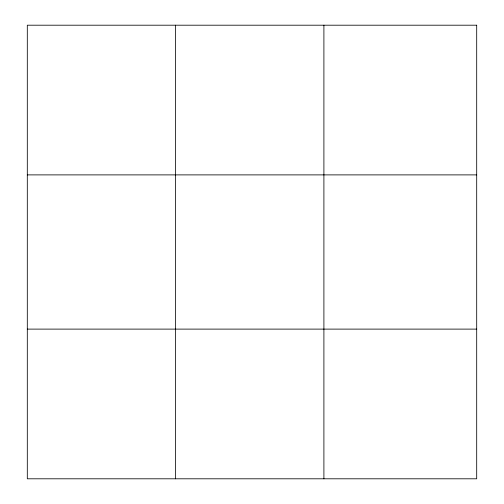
<?xml version="1.0" encoding="UTF-8"?>
<svg xmlns="http://www.w3.org/2000/svg" width="504" height="504" viewBox="0 0 504 504"><rect width="100%" height="100%" fill="white"/><g stroke="black" fill="none" stroke-linecap="round" stroke-linejoin="round"><path stroke-width="0.76" d="M175.606 25.2L175.606 478.8M323.902 25.2L323.902 478.8M27.304 174.888L476.696 174.888M27.304 329.112L476.696 329.112M476.696 25.2L476.696 478.8L27.304 478.8L27.304 25.2L476.696 25.2"/></g></svg>
